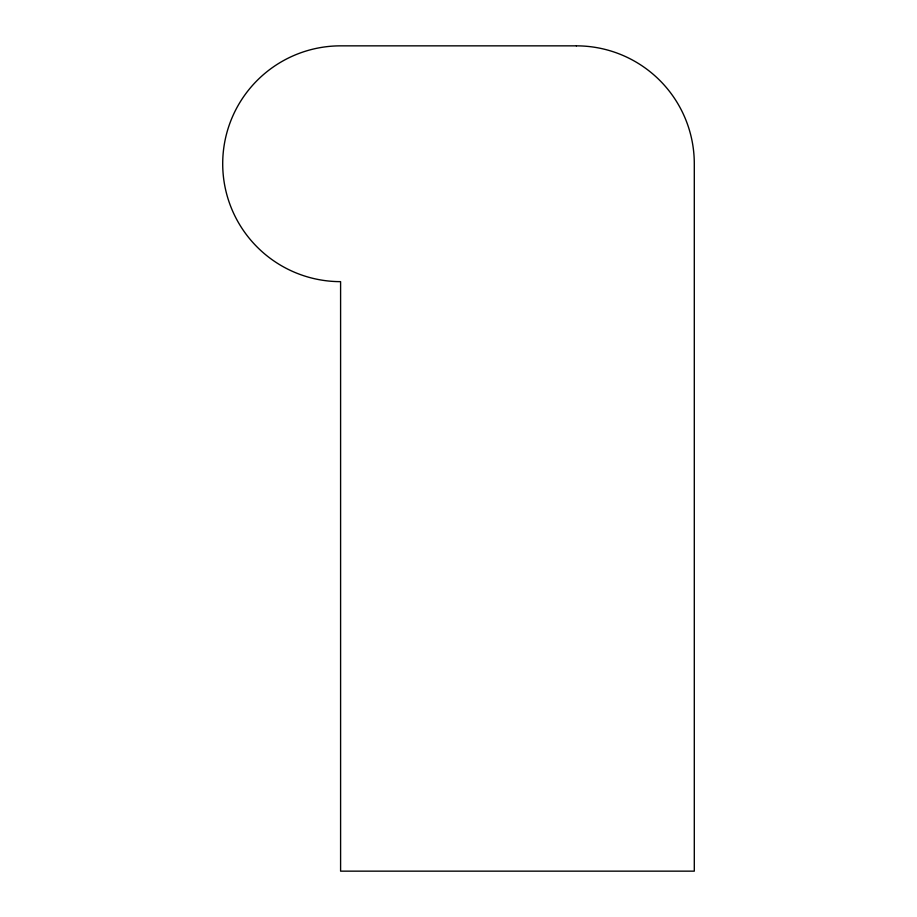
<?xml version="1.0" encoding="UTF-8"?>
<svg xmlns="http://www.w3.org/2000/svg" width="917" height="917" viewBox="0 0 917 917"><rect width="100%" height="100%" fill="white"/><g stroke="black" fill="none" stroke-linecap="round" stroke-linejoin="round"><path stroke-width="1.38" d="M576.403 45.85L340.597 45.85A117.903 117.903 0 0 0 222.705 163.753A117.903 117.903 0 0 0 340.597 281.645L340.597 871.15L694.295 871.15L694.295 163.753A117.903 117.903 0 0 0 576.403 45.85"/></g></svg>
